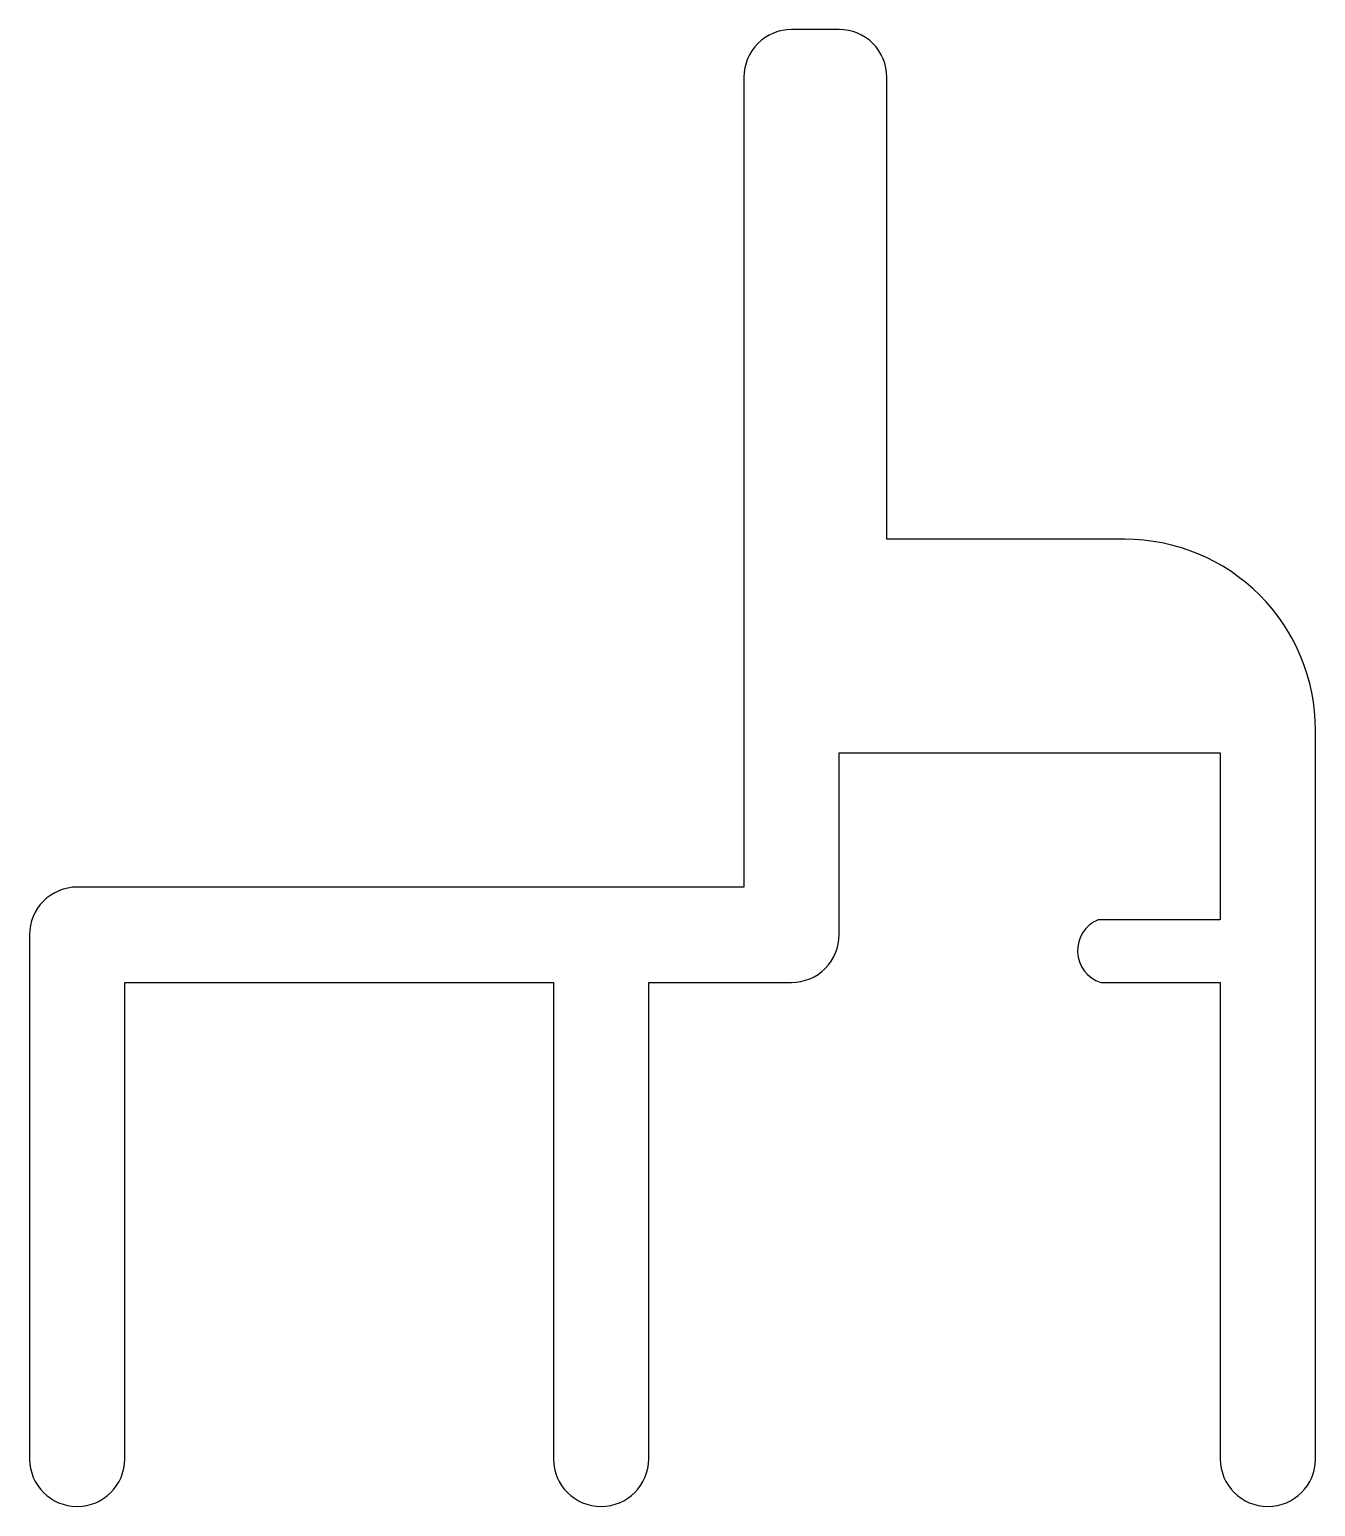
# Model space of a CAD drawing. Extents: x 161.9 to 188.9, y 207.3 to 238.3.
import ezdxf

# ---------------------------------------------------------------- set-up
doc = ezdxf.new("R2010")
doc.units = 0
doc.layers.get('0').update_dxf_attribs({"linetype": 'CONTINUOUS'})

msp = doc.modelspace()

# ---------------------------------------------------------------- linework, layer by layer
msp.add_lwpolyline([(179.916, 227.555), (179.916, 237.255, 0.414214), (178.916, 238.255), (177.916, 238.255, 0.414214), (176.916, 237.255), (176.916, 220.255), (162.916, 220.255, 0.414214), (161.916, 219.255), (161.916, 208.255, 1), (163.916, 208.255), (163.916, 218.255), (172.916, 218.255), (172.916, 208.255, 1), (174.916, 208.255), (174.916, 218.255), (177.916, 218.255, 0.414214), (178.916, 219.255), (178.916, 223.07), (186.916, 223.07), (186.916, 219.57), (184.356, 219.57, 0.701874), (184.406, 218.255), (186.916, 218.255), (186.916, 208.255, 1), (188.916, 208.255), (188.916, 223.555, 0.414214), (184.916, 227.555)], format="xyb", close=True)

doc.saveas('drawing.dxf')
